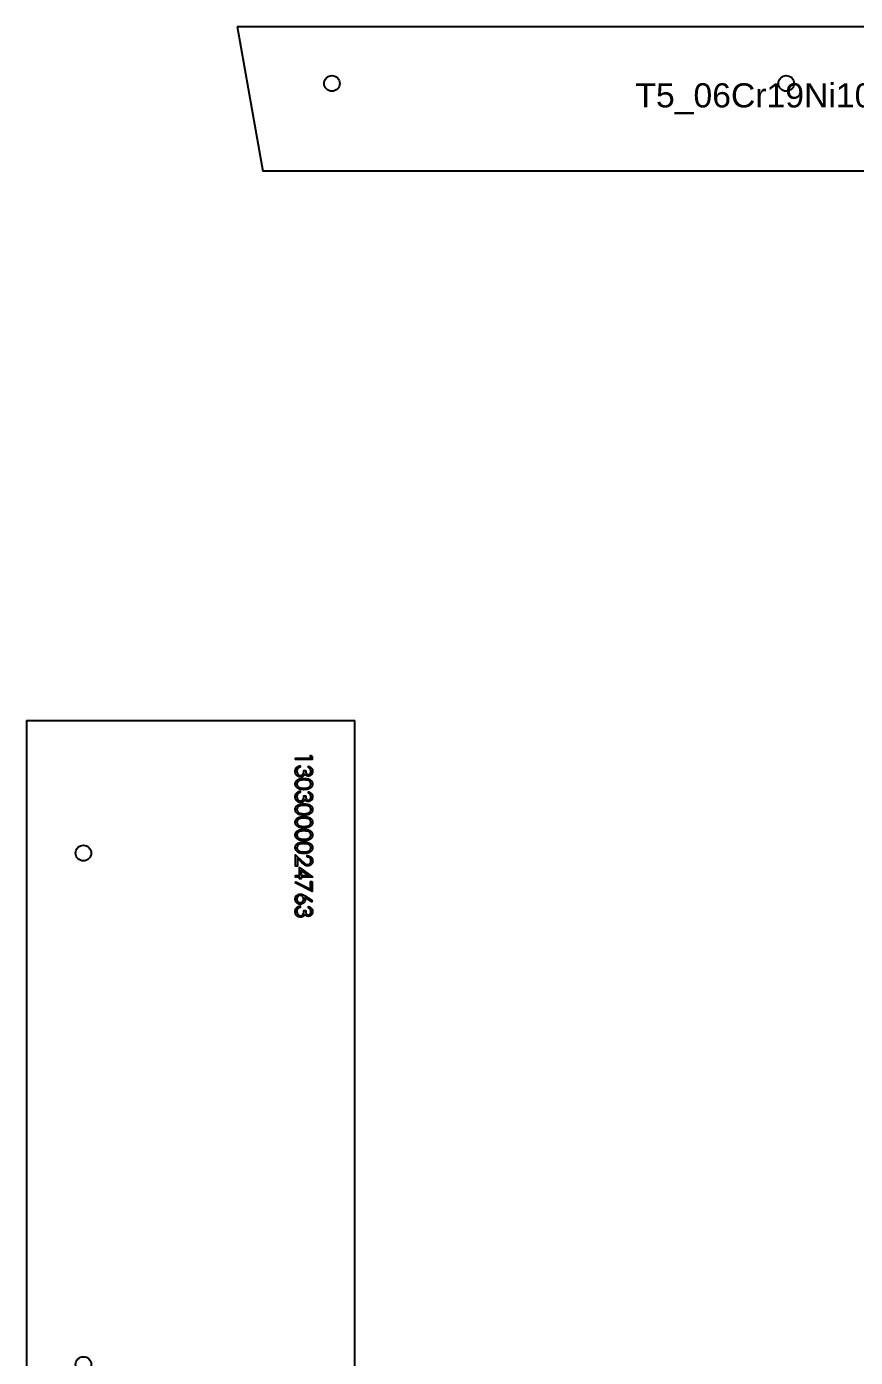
# Model space of a CAD drawing. Extents: x -16 to 22649, y -4599 to 814.
# Drawn here: x 13200.4 to 13375.5, y -316.7 to -35.7 of the extents above; entities that cross this region are included whole.
import ezdxf

# ---------------------------------------------------------------- set-up
doc = ezdxf.new("R2010")
doc.units = 0
doc.header["$MEASUREMENT"] = 0
doc.linetypes.add('CENTERX2', pattern=[20.32, 12.7, -2.54, 2.54, -2.54])
doc.layers.get('0').update_dxf_attribs({"linetype": 'CONTINUOUS'})
for name, color, linetype in [('1', 6, 'CENTERX2'), ('S1', 7, 'CONTINUOUS'), ('SLD-0', 7, 'CONTINUOUS')]:
    doc.layers.add(name, color=color, linetype=linetype)
doc.styles.get("Standard").update_dxf_attribs({"font": 'arial.ttf'})

# ---------------------------------------------------------------- blocks, each defined once
blk = doc.blocks.new('1303000024778_中前右底条_101006')
at = {"layer": 'SLD-0', "linetype": 'CONTINUOUS'}
for p, q in [((-213, 15.25), (-207.62, -15.25)), ((-213, 15.25), (213, 15.25)), ((213, -15.25), (-207.62, -15.25))]:
    blk.add_line(p, q, dxfattribs=at)
for centre in [(-193, 3.25), (-97, 3.25)]:
    blk.add_circle(centre, 1.65, dxfattribs=at)
at = {"layer": 'S1', "color": 3, "insert": (0, 0), "char_height": 5.1, "attachment_point": 5}
blk.add_mtext('T5_06Cr19Ni10_GB_T4237__1303000024778 {\\fSimSun|b0|i0|c134|p2;中前右底条 }101006002289  {\\fSimSun|b0|i0|c134|p2;共}1{\\fSimSun|b0|i0|c134|p2;件}', dxfattribs=at)
blk = doc.blocks.new('1303000024763_螺纹上弯条_101006')
at = {"layer": '1', "color": 6, "linetype": 'CONTINUOUS', "flags": 128}
for points in [[(47.54, 236.4), (47.54, 235.76), (47.54, 235.76), (44.04, 235.76), (44.04, 235.76), (44.04, 236.07), (44.04, 236.07), (47.18, 236.07), (47.18, 236.07), (47.18, 236.61), (47.18, 236.61), (47.54, 236.4)], [(46.73, 234.01), (46.73, 234.32), (46.73, 234.32), (46.84, 234.29), (46.94, 234.26), (47.03, 234.22), (47.12, 234.17), (47.2, 234.13), (47.27, 234.07), (47.34, 234.01), (47.4, 233.94), (47.45, 233.87), (47.5, 233.79), (47.54, 233.72), (47.57, 233.63), (47.6, 233.55), (47.62, 233.46), (47.63, 233.37), (47.63, 233.28), (47.63, 233.28), (47.62, 233.14), (47.6, 233.01), (47.56, 232.88), (47.51, 232.76), (47.44, 232.65), (47.36, 232.55), (47.27, 232.46), (47.17, 232.39), (47.06, 232.33), (46.95, 232.29), (46.84, 232.26), (46.72, 232.26), (46.72, 232.26), (46.61, 232.26), (46.51, 232.28), (46.41, 232.31), (46.31, 232.36), (46.23, 232.42), (46.15, 232.49), (46.07, 232.57), (46, 232.66), (46, 232.66), (45.95, 232.55), (45.88, 232.45), (45.8, 232.36), (45.7, 232.28), (45.7, 232.28), (45.63, 232.24), (45.56, 232.19), (45.49, 232.16), (45.41, 232.13), (45.33, 232.11), (45.25, 232.09), (45.17, 232.08), (45.08, 232.08), (45.08, 232.08), (44.94, 232.09), (44.79, 232.12), (44.65, 232.17), (44.52, 232.24), (44.39, 232.32), (44.28, 232.42), (44.18, 232.54), (44.1, 232.67), (44.03, 232.81), (43.99, 232.96), (43.96, 233.12), (43.95, 233.29), (43.95, 233.29), (43.96, 233.4), (43.97, 233.51), (43.99, 233.61), (44.02, 233.71), (44.05, 233.8), (44.1, 233.89), (44.15, 233.97), (44.21, 234.05), (44.28, 234.13), (44.36, 234.19), (44.45, 234.25), (44.54, 234.31), (44.64, 234.35), (44.75, 234.39), (44.86, 234.43), (44.98, 234.45), (44.98, 234.45), (44.98, 234.14), (44.98, 234.14), (44.9, 234.11), (44.83, 234.09), (44.76, 234.06), (44.7, 234.02), (44.64, 233.99), (44.59, 233.95), (44.54, 233.91), (44.5, 233.87), (44.5, 233.87), (44.46, 233.81), (44.42, 233.74), (44.38, 233.68), (44.36, 233.6), (44.34, 233.53), (44.32, 233.45), (44.31, 233.37), (44.31, 233.28), (44.31, 233.28), (44.31, 233.18), (44.33, 233.09), (44.34, 233), (44.37, 232.92), (44.4, 232.84), (44.44, 232.77), (44.48, 232.7), (44.53, 232.63), (44.59, 232.58), (44.65, 232.53), (44.71, 232.49), (44.77, 232.45), (44.84, 232.42), (44.91, 232.41), (44.98, 232.39), (45.05, 232.39), (45.05, 232.39), (45.15, 232.4), (45.24, 232.42), (45.33, 232.46), (45.42, 232.51), (45.5, 232.58), (45.57, 232.65), (45.63, 232.74), (45.68, 232.84), (45.7, 232.89), (45.72, 232.95), (45.74, 233.02), (45.75, 233.1), (45.77, 233.18), (45.78, 233.27), (45.79, 233.36), (45.79, 233.47), (45.79, 233.47), (46.15, 233.47), (46.15, 233.47), (46.16, 233.34), (46.17, 233.21), (46.2, 233.1), (46.23, 232.98), (46.28, 232.88), (46.33, 232.8), (46.38, 232.73), (46.44, 232.67), (46.51, 232.62), (46.58, 232.59), (46.65, 232.58), (46.72, 232.57), (46.72, 232.57), (46.78, 232.57), (46.83, 232.58), (46.88, 232.6), (46.93, 232.62), (46.98, 232.65), (47.02, 232.68), (47.07, 232.72), (47.11, 232.77), (47.15, 232.82), (47.18, 232.88), (47.21, 232.93), (47.23, 232.99), (47.25, 233.06), (47.26, 233.13), (47.27, 233.2), (47.27, 233.27), (47.27, 233.27), (47.26, 233.39), (47.24, 233.5), (47.2, 233.61), (47.15, 233.7), (47.12, 233.75), (47.08, 233.79), (47.03, 233.83), (46.98, 233.87), (46.93, 233.9), (46.87, 233.94), (46.8, 233.97), (46.73, 234.01)], [(45.79, 231.76), (45.96, 231.76), (46.12, 231.75), (46.27, 231.74), (46.41, 231.72), (46.53, 231.7), (46.65, 231.68), (46.76, 231.65), (46.86, 231.61), (46.95, 231.58), (47.04, 231.53), (47.12, 231.49), (47.2, 231.43), (47.26, 231.38), (47.33, 231.32), (47.38, 231.26), (47.44, 231.2), (47.48, 231.13), (47.52, 231.06), (47.56, 230.98), (47.58, 230.91), (47.6, 230.83), (47.62, 230.75), (47.63, 230.67), (47.63, 230.59), (47.63, 230.59), (47.63, 230.51), (47.62, 230.43), (47.6, 230.35), (47.58, 230.27), (47.56, 230.19), (47.52, 230.12), (47.48, 230.05), (47.44, 229.98), (47.38, 229.91), (47.32, 229.85), (47.26, 229.79), (47.19, 229.73), (47.11, 229.68), (47.03, 229.63), (46.94, 229.59), (46.85, 229.54), (46.74, 229.51), (46.63, 229.47), (46.51, 229.45), (46.39, 229.42), (46.25, 229.41), (46.1, 229.39), (45.95, 229.39), (45.79, 229.38), (45.79, 229.38), (45.63, 229.39), (45.48, 229.39), (45.33, 229.41), (45.2, 229.42), (45.07, 229.45), (44.95, 229.47), (44.84, 229.5), (44.74, 229.54), (44.65, 229.58), (44.56, 229.63), (44.47, 229.68), (44.4, 229.73), (44.33, 229.78), (44.26, 229.84), (44.2, 229.91), (44.15, 229.98), (44.1, 230.05), (44.06, 230.12), (44.03, 230.19), (44, 230.27), (43.98, 230.35), (43.96, 230.43), (43.95, 230.51), (43.95, 230.59), (43.95, 230.59), (43.95, 230.67), (43.96, 230.75), (43.98, 230.83), (44, 230.91), (44.03, 230.98), (44.06, 231.05), (44.1, 231.13), (44.14, 231.19), (44.2, 231.26), (44.25, 231.32), (44.32, 231.38), (44.39, 231.43), (44.46, 231.48), (44.54, 231.53), (44.63, 231.57), (44.72, 231.61), (44.82, 231.65), (44.93, 231.68), (45.05, 231.7), (45.18, 231.72), (45.32, 231.74), (45.47, 231.75), (45.62, 231.76), (45.79, 231.76)], [(45.79, 231.45), (45.65, 231.45), (45.52, 231.44), (45.4, 231.43), (45.28, 231.42), (45.18, 231.41), (45.08, 231.39), (44.99, 231.37), (44.91, 231.34), (44.84, 231.31), (44.78, 231.28), (44.71, 231.25), (44.65, 231.21), (44.6, 231.17), (44.55, 231.12), (44.51, 231.07), (44.46, 231.02), (44.4, 230.92), (44.35, 230.81), (44.32, 230.7), (44.31, 230.58), (44.31, 230.58), (44.32, 230.47), (44.35, 230.35), (44.4, 230.25), (44.46, 230.14), (44.5, 230.09), (44.55, 230.04), (44.59, 230), (44.65, 229.96), (44.71, 229.92), (44.77, 229.89), (44.84, 229.86), (44.91, 229.83), (44.91, 229.83), (45.01, 229.8), (45.1, 229.77), (45.21, 229.75), (45.31, 229.73), (45.43, 229.72), (45.54, 229.71), (45.67, 229.7), (45.79, 229.7), (45.79, 229.7), (45.92, 229.7), (46.04, 229.7), (46.15, 229.71), (46.26, 229.73), (46.36, 229.74), (46.46, 229.76), (46.55, 229.79), (46.64, 229.82), (46.72, 229.85), (46.79, 229.88), (46.86, 229.92), (46.92, 229.96), (46.98, 230), (47.03, 230.04), (47.08, 230.09), (47.12, 230.14), (47.19, 230.25), (47.23, 230.36), (47.26, 230.47), (47.27, 230.58), (47.27, 230.58), (47.26, 230.7), (47.23, 230.81), (47.19, 230.92), (47.12, 231.02), (47.08, 231.07), (47.03, 231.12), (46.99, 231.17), (46.93, 231.21), (46.87, 231.24), (46.81, 231.28), (46.74, 231.31), (46.67, 231.34), (46.59, 231.36), (46.5, 231.39), (46.41, 231.41), (46.3, 231.42), (46.19, 231.43), (46.07, 231.44), (45.93, 231.45), (45.79, 231.45)], [(46.73, 228.62), (46.73, 228.93), (46.73, 228.93), (46.84, 228.91), (46.94, 228.87), (47.03, 228.84), (47.12, 228.79), (47.2, 228.74), (47.27, 228.68), (47.34, 228.62), (47.4, 228.56), (47.45, 228.48), (47.5, 228.41), (47.54, 228.33), (47.57, 228.25), (47.6, 228.16), (47.62, 228.08), (47.63, 227.99), (47.63, 227.89), (47.63, 227.89), (47.62, 227.76), (47.6, 227.62), (47.56, 227.5), (47.51, 227.37), (47.44, 227.26), (47.36, 227.16), (47.27, 227.08), (47.17, 227), (47.06, 226.95), (46.95, 226.9), (46.84, 226.88), (46.72, 226.87), (46.72, 226.87), (46.61, 226.88), (46.51, 226.9), (46.41, 226.93), (46.31, 226.97), (46.23, 227.03), (46.15, 227.1), (46.07, 227.18), (46, 227.28), (46, 227.28), (45.95, 227.17), (45.88, 227.07), (45.8, 226.98), (45.7, 226.9), (45.7, 226.9), (45.63, 226.85), (45.56, 226.81), (45.49, 226.77), (45.41, 226.74), (45.33, 226.72), (45.25, 226.7), (45.17, 226.69), (45.08, 226.69), (45.08, 226.69), (44.94, 226.7), (44.79, 226.73), (44.65, 226.78), (44.52, 226.85), (44.39, 226.94), (44.28, 227.04), (44.18, 227.16), (44.1, 227.29), (44.03, 227.43), (43.99, 227.58), (43.96, 227.74), (43.95, 227.9), (43.95, 227.9), (43.96, 228.01), (43.97, 228.12), (43.99, 228.23), (44.02, 228.32), (44.05, 228.42), (44.1, 228.5), (44.15, 228.59), (44.21, 228.67), (44.28, 228.74), (44.36, 228.81), (44.45, 228.87), (44.54, 228.92), (44.64, 228.97), (44.75, 229.01), (44.86, 229.04), (44.98, 229.07), (44.98, 229.07), (44.98, 228.76), (44.98, 228.76), (44.9, 228.73), (44.83, 228.7), (44.76, 228.67), (44.7, 228.64), (44.64, 228.6), (44.59, 228.57), (44.54, 228.52), (44.5, 228.48), (44.5, 228.48), (44.46, 228.42), (44.42, 228.36), (44.38, 228.29), (44.36, 228.22), (44.34, 228.15), (44.32, 228.07), (44.31, 227.98), (44.31, 227.9), (44.31, 227.9), (44.31, 227.8), (44.33, 227.71), (44.34, 227.62), (44.37, 227.53), (44.4, 227.46), (44.44, 227.38), (44.48, 227.31), (44.53, 227.25), (44.59, 227.19), (44.65, 227.14), (44.71, 227.1), (44.77, 227.07), (44.84, 227.04), (44.91, 227.02), (44.98, 227.01), (45.05, 227.01), (45.05, 227.01), (45.15, 227.01), (45.24, 227.04), (45.33, 227.07), (45.42, 227.13), (45.5, 227.19), (45.57, 227.27), (45.63, 227.36), (45.68, 227.45), (45.7, 227.51), (45.72, 227.57), (45.74, 227.64), (45.75, 227.71), (45.77, 227.79), (45.78, 227.88), (45.79, 227.98), (45.79, 228.08), (45.79, 228.08), (46.15, 228.08), (46.15, 228.08), (46.16, 227.95), (46.17, 227.83), (46.2, 227.71), (46.23, 227.6), (46.28, 227.5), (46.33, 227.41), (46.38, 227.34), (46.44, 227.28), (46.51, 227.24), (46.58, 227.21), (46.65, 227.19), (46.72, 227.18), (46.72, 227.18), (46.78, 227.19), (46.83, 227.2), (46.88, 227.21), (46.93, 227.23), (46.98, 227.26), (47.02, 227.3), (47.07, 227.34), (47.11, 227.38), (47.15, 227.44), (47.18, 227.49), (47.21, 227.55), (47.23, 227.61), (47.25, 227.67), (47.26, 227.74), (47.27, 227.81), (47.27, 227.89), (47.27, 227.89), (47.26, 228.01), (47.24, 228.12), (47.2, 228.22), (47.15, 228.32), (47.12, 228.36), (47.08, 228.4), (47.03, 228.44), (46.98, 228.48), (46.93, 228.52), (46.87, 228.55), (46.8, 228.59), (46.73, 228.62)], [(45.79, 226.38), (45.96, 226.37), (46.12, 226.37), (46.27, 226.36), (46.41, 226.34), (46.53, 226.32), (46.65, 226.29), (46.76, 226.26), (46.86, 226.23), (46.95, 226.19), (47.04, 226.15), (47.12, 226.1), (47.2, 226.05), (47.26, 226), (47.33, 225.94), (47.38, 225.88), (47.44, 225.81), (47.48, 225.74), (47.52, 225.67), (47.56, 225.6), (47.58, 225.52), (47.6, 225.45), (47.62, 225.37), (47.63, 225.29), (47.63, 225.21), (47.63, 225.21), (47.63, 225.12), (47.62, 225.04), (47.6, 224.96), (47.58, 224.88), (47.56, 224.81), (47.52, 224.74), (47.48, 224.66), (47.44, 224.59), (47.38, 224.53), (47.32, 224.46), (47.26, 224.4), (47.19, 224.35), (47.11, 224.29), (47.03, 224.25), (46.94, 224.2), (46.85, 224.16), (46.74, 224.12), (46.63, 224.09), (46.51, 224.06), (46.39, 224.04), (46.25, 224.02), (46.1, 224.01), (45.95, 224), (45.79, 224), (45.79, 224), (45.63, 224), (45.48, 224.01), (45.33, 224.02), (45.2, 224.04), (45.07, 224.06), (44.95, 224.09), (44.84, 224.12), (44.74, 224.16), (44.65, 224.2), (44.56, 224.24), (44.47, 224.29), (44.4, 224.34), (44.33, 224.4), (44.26, 224.46), (44.2, 224.52), (44.15, 224.59), (44.1, 224.66), (44.06, 224.73), (44.03, 224.81), (44, 224.88), (43.98, 224.96), (43.96, 225.04), (43.95, 225.12), (43.95, 225.21), (43.95, 225.21), (43.95, 225.29), (43.96, 225.37), (43.98, 225.45), (44, 225.52), (44.03, 225.6), (44.06, 225.67), (44.1, 225.74), (44.14, 225.81), (44.2, 225.87), (44.25, 225.94), (44.32, 225.99), (44.39, 226.05), (44.46, 226.1), (44.54, 226.14), (44.63, 226.19), (44.72, 226.23), (44.82, 226.26), (44.93, 226.29), (45.05, 226.32), (45.18, 226.34), (45.32, 226.36), (45.47, 226.37), (45.62, 226.37), (45.79, 226.38)], [(45.79, 226.06), (45.65, 226.06), (45.52, 226.06), (45.4, 226.05), (45.28, 226.04), (45.18, 226.02), (45.08, 226), (44.99, 225.98), (44.91, 225.96), (44.84, 225.93), (44.78, 225.9), (44.71, 225.86), (44.65, 225.82), (44.6, 225.78), (44.55, 225.74), (44.51, 225.69), (44.46, 225.64), (44.4, 225.53), (44.35, 225.42), (44.32, 225.31), (44.31, 225.2), (44.31, 225.2), (44.32, 225.08), (44.35, 224.97), (44.4, 224.86), (44.46, 224.76), (44.5, 224.71), (44.55, 224.66), (44.59, 224.62), (44.65, 224.58), (44.71, 224.54), (44.77, 224.5), (44.84, 224.47), (44.91, 224.45), (44.91, 224.45), (45.01, 224.41), (45.1, 224.39), (45.21, 224.36), (45.31, 224.35), (45.43, 224.33), (45.54, 224.32), (45.67, 224.32), (45.79, 224.31), (45.79, 224.31), (45.92, 224.32), (46.04, 224.32), (46.15, 224.33), (46.26, 224.34), (46.36, 224.36), (46.46, 224.38), (46.55, 224.4), (46.64, 224.43), (46.72, 224.46), (46.79, 224.5), (46.86, 224.53), (46.92, 224.57), (46.98, 224.61), (47.03, 224.66), (47.08, 224.71), (47.12, 224.76), (47.19, 224.86), (47.23, 224.97), (47.26, 225.08), (47.27, 225.2), (47.27, 225.2), (47.26, 225.31), (47.23, 225.42), (47.19, 225.53), (47.12, 225.64), (47.08, 225.69), (47.03, 225.74), (46.99, 225.78), (46.93, 225.82), (46.87, 225.86), (46.81, 225.89), (46.74, 225.93), (46.67, 225.96), (46.59, 225.98), (46.5, 226), (46.41, 226.02), (46.3, 226.04), (46.19, 226.05), (46.07, 226.06), (45.93, 226.06), (45.79, 226.06)], [(45.79, 223.68), (45.96, 223.68), (46.12, 223.68), (46.27, 223.66), (46.41, 223.65), (46.53, 223.63), (46.65, 223.6), (46.76, 223.57), (46.86, 223.54), (46.95, 223.5), (47.04, 223.46), (47.12, 223.41), (47.2, 223.36), (47.26, 223.3), (47.33, 223.25), (47.38, 223.18), (47.44, 223.12), (47.48, 223.05), (47.52, 222.98), (47.56, 222.91), (47.58, 222.83), (47.6, 222.76), (47.62, 222.68), (47.63, 222.6), (47.63, 222.51), (47.63, 222.51), (47.63, 222.43), (47.62, 222.35), (47.6, 222.27), (47.58, 222.19), (47.56, 222.12), (47.52, 222.04), (47.48, 221.97), (47.44, 221.9), (47.38, 221.83), (47.32, 221.77), (47.26, 221.71), (47.19, 221.66), (47.11, 221.6), (47.03, 221.55), (46.94, 221.51), (46.85, 221.47), (46.74, 221.43), (46.63, 221.4), (46.51, 221.37), (46.39, 221.35), (46.25, 221.33), (46.1, 221.32), (45.95, 221.31), (45.79, 221.31), (45.79, 221.31), (45.63, 221.31), (45.48, 221.32), (45.33, 221.33), (45.2, 221.35), (45.07, 221.37), (44.95, 221.4), (44.84, 221.43), (44.74, 221.46), (44.65, 221.51), (44.56, 221.55), (44.47, 221.6), (44.4, 221.65), (44.33, 221.71), (44.26, 221.77), (44.2, 221.83), (44.15, 221.9), (44.1, 221.97), (44.06, 222.04), (44.03, 222.12), (44, 222.19), (43.98, 222.27), (43.96, 222.35), (43.95, 222.43), (43.95, 222.51), (43.95, 222.51), (43.95, 222.6), (43.96, 222.68), (43.98, 222.76), (44, 222.83), (44.03, 222.91), (44.06, 222.98), (44.1, 223.05), (44.14, 223.12), (44.2, 223.18), (44.25, 223.24), (44.32, 223.3), (44.39, 223.35), (44.46, 223.41), (44.54, 223.45), (44.63, 223.5), (44.72, 223.53), (44.82, 223.57), (44.93, 223.6), (45.05, 223.63), (45.18, 223.65), (45.32, 223.66), (45.47, 223.68), (45.62, 223.68), (45.79, 223.68)], [(45.79, 223.37), (45.65, 223.37), (45.52, 223.36), (45.4, 223.36), (45.28, 223.34), (45.18, 223.33), (45.08, 223.31), (44.99, 223.29), (44.91, 223.26), (44.84, 223.23), (44.78, 223.2), (44.71, 223.17), (44.65, 223.13), (44.6, 223.09), (44.55, 223.05), (44.51, 223), (44.46, 222.95), (44.4, 222.84), (44.35, 222.73), (44.32, 222.62), (44.31, 222.5), (44.31, 222.5), (44.32, 222.39), (44.35, 222.28), (44.4, 222.17), (44.46, 222.06), (44.5, 222.01), (44.55, 221.97), (44.59, 221.92), (44.65, 221.88), (44.71, 221.85), (44.77, 221.81), (44.84, 221.78), (44.91, 221.75), (44.91, 221.75), (45.01, 221.72), (45.1, 221.7), (45.21, 221.67), (45.31, 221.65), (45.43, 221.64), (45.54, 221.63), (45.67, 221.62), (45.79, 221.62), (45.79, 221.62), (45.92, 221.62), (46.04, 221.63), (46.15, 221.64), (46.26, 221.65), (46.36, 221.67), (46.46, 221.69), (46.55, 221.71), (46.64, 221.74), (46.72, 221.77), (46.79, 221.8), (46.86, 221.84), (46.92, 221.88), (46.98, 221.92), (47.03, 221.97), (47.08, 222.01), (47.12, 222.06), (47.19, 222.17), (47.23, 222.28), (47.26, 222.39), (47.27, 222.5), (47.27, 222.5), (47.26, 222.62), (47.23, 222.73), (47.19, 222.84), (47.12, 222.95), (47.08, 223), (47.03, 223.04), (46.99, 223.09), (46.93, 223.13), (46.87, 223.17), (46.81, 223.2), (46.74, 223.23), (46.67, 223.26), (46.59, 223.29), (46.5, 223.31), (46.41, 223.33), (46.3, 223.34), (46.19, 223.36), (46.07, 223.36), (45.93, 223.37), (45.79, 223.37)], [(45.79, 220.99), (45.96, 220.99), (46.12, 220.98), (46.27, 220.97), (46.41, 220.96), (46.53, 220.93), (46.65, 220.91), (46.76, 220.88), (46.86, 220.84), (46.95, 220.81), (47.04, 220.76), (47.12, 220.72), (47.2, 220.67), (47.26, 220.61), (47.33, 220.55), (47.38, 220.49), (47.44, 220.43), (47.48, 220.36), (47.52, 220.29), (47.56, 220.21), (47.58, 220.14), (47.6, 220.06), (47.62, 219.98), (47.63, 219.91), (47.63, 219.82), (47.63, 219.82), (47.63, 219.74), (47.62, 219.66), (47.6, 219.58), (47.58, 219.5), (47.56, 219.42), (47.52, 219.35), (47.48, 219.28), (47.44, 219.21), (47.38, 219.14), (47.32, 219.08), (47.26, 219.02), (47.19, 218.96), (47.11, 218.91), (47.03, 218.86), (46.94, 218.82), (46.85, 218.77), (46.74, 218.74), (46.63, 218.7), (46.51, 218.68), (46.39, 218.65), (46.25, 218.64), (46.1, 218.62), (45.95, 218.62), (45.79, 218.61), (45.79, 218.61), (45.63, 218.62), (45.48, 218.62), (45.33, 218.64), (45.2, 218.65), (45.07, 218.68), (44.95, 218.7), (44.84, 218.73), (44.74, 218.77), (44.65, 218.81), (44.56, 218.86), (44.47, 218.91), (44.4, 218.96), (44.33, 219.02), (44.26, 219.08), (44.2, 219.14), (44.15, 219.21), (44.1, 219.28), (44.06, 219.35), (44.03, 219.42), (44, 219.5), (43.98, 219.58), (43.96, 219.66), (43.95, 219.74), (43.95, 219.82), (43.95, 219.82), (43.95, 219.91), (43.96, 219.98), (43.98, 220.06), (44, 220.14), (44.03, 220.21), (44.06, 220.29), (44.1, 220.36), (44.14, 220.42), (44.2, 220.49), (44.25, 220.55), (44.32, 220.61), (44.39, 220.66), (44.46, 220.71), (44.54, 220.76), (44.63, 220.8), (44.72, 220.84), (44.82, 220.88), (44.93, 220.91), (45.05, 220.93), (45.18, 220.95), (45.32, 220.97), (45.47, 220.98), (45.62, 220.99), (45.79, 220.99)], [(45.79, 220.68), (45.65, 220.68), (45.52, 220.67), (45.4, 220.66), (45.28, 220.65), (45.18, 220.64), (45.08, 220.62), (44.99, 220.6), (44.91, 220.57), (44.84, 220.54), (44.78, 220.51), (44.71, 220.48), (44.65, 220.44), (44.6, 220.4), (44.55, 220.35), (44.51, 220.31), (44.46, 220.25), (44.4, 220.15), (44.35, 220.04), (44.32, 219.93), (44.31, 219.81), (44.31, 219.81), (44.32, 219.7), (44.35, 219.58), (44.4, 219.48), (44.46, 219.37), (44.5, 219.32), (44.55, 219.28), (44.59, 219.23), (44.65, 219.19), (44.71, 219.15), (44.77, 219.12), (44.84, 219.09), (44.91, 219.06), (44.91, 219.06), (45.01, 219.03), (45.1, 219), (45.21, 218.98), (45.31, 218.96), (45.43, 218.95), (45.54, 218.94), (45.67, 218.93), (45.79, 218.93), (45.79, 218.93), (45.92, 218.93), (46.04, 218.94), (46.15, 218.95), (46.26, 218.96), (46.36, 218.97), (46.46, 218.99), (46.55, 219.02), (46.64, 219.05), (46.72, 219.08), (46.79, 219.11), (46.86, 219.15), (46.92, 219.19), (46.98, 219.23), (47.03, 219.27), (47.08, 219.32), (47.12, 219.37), (47.19, 219.48), (47.23, 219.59), (47.26, 219.7), (47.27, 219.81), (47.27, 219.81), (47.26, 219.93), (47.23, 220.04), (47.19, 220.15), (47.12, 220.25), (47.08, 220.31), (47.03, 220.35), (46.99, 220.4), (46.93, 220.44), (46.87, 220.48), (46.81, 220.51), (46.74, 220.54), (46.67, 220.57), (46.59, 220.6), (46.5, 220.62), (46.41, 220.64), (46.3, 220.65), (46.19, 220.66), (46.07, 220.67), (45.93, 220.68), (45.79, 220.68)], [(45.79, 218.3), (45.96, 218.3), (46.12, 218.29), (46.27, 218.28), (46.41, 218.26), (46.53, 218.24), (46.65, 218.22), (46.76, 218.19), (46.86, 218.15), (46.95, 218.11), (47.04, 218.07), (47.12, 218.02), (47.2, 217.97), (47.26, 217.92), (47.33, 217.86), (47.38, 217.8), (47.44, 217.73), (47.48, 217.67), (47.52, 217.59), (47.56, 217.52), (47.58, 217.45), (47.6, 217.37), (47.62, 217.29), (47.63, 217.21), (47.63, 217.13), (47.63, 217.13), (47.63, 217.05), (47.62, 216.96), (47.6, 216.89), (47.58, 216.81), (47.56, 216.73), (47.52, 216.66), (47.48, 216.59), (47.44, 216.52), (47.38, 216.45), (47.32, 216.39), (47.26, 216.33), (47.19, 216.27), (47.11, 216.22), (47.03, 216.17), (46.94, 216.12), (46.85, 216.08), (46.74, 216.04), (46.63, 216.01), (46.51, 215.98), (46.39, 215.96), (46.25, 215.94), (46.1, 215.93), (45.95, 215.92), (45.79, 215.92), (45.79, 215.92), (45.63, 215.92), (45.48, 215.93), (45.33, 215.94), (45.2, 215.96), (45.07, 215.98), (44.95, 216.01), (44.84, 216.04), (44.74, 216.08), (44.65, 216.12), (44.56, 216.17), (44.47, 216.21), (44.4, 216.27), (44.33, 216.32), (44.26, 216.38), (44.2, 216.45), (44.15, 216.51), (44.1, 216.58), (44.06, 216.66), (44.03, 216.73), (44, 216.81), (43.98, 216.88), (43.96, 216.96), (43.95, 217.05), (43.95, 217.13), (43.95, 217.13), (43.95, 217.21), (43.96, 217.29), (43.98, 217.37), (44, 217.45), (44.03, 217.52), (44.06, 217.59), (44.1, 217.66), (44.14, 217.73), (44.2, 217.8), (44.25, 217.86), (44.32, 217.92), (44.39, 217.97), (44.46, 218.02), (44.54, 218.07), (44.63, 218.11), (44.72, 218.15), (44.82, 218.19), (44.93, 218.22), (45.05, 218.24), (45.18, 218.26), (45.32, 218.28), (45.47, 218.29), (45.62, 218.3), (45.79, 218.3)], [(45.79, 217.99), (45.65, 217.98), (45.52, 217.98), (45.4, 217.97), (45.28, 217.96), (45.18, 217.94), (45.08, 217.93), (44.99, 217.9), (44.91, 217.88), (44.84, 217.85), (44.78, 217.82), (44.71, 217.78), (44.65, 217.75), (44.6, 217.7), (44.55, 217.66), (44.51, 217.61), (44.46, 217.56), (44.4, 217.46), (44.35, 217.35), (44.32, 217.23), (44.31, 217.12), (44.31, 217.12), (44.32, 217), (44.35, 216.89), (44.4, 216.78), (44.46, 216.68), (44.5, 216.63), (44.55, 216.58), (44.59, 216.54), (44.65, 216.5), (44.71, 216.46), (44.77, 216.43), (44.84, 216.4), (44.91, 216.37), (44.91, 216.37), (45.01, 216.34), (45.1, 216.31), (45.21, 216.29), (45.31, 216.27), (45.43, 216.25), (45.54, 216.24), (45.67, 216.24), (45.79, 216.24), (45.79, 216.24), (45.92, 216.24), (46.04, 216.24), (46.15, 216.25), (46.26, 216.27), (46.36, 216.28), (46.46, 216.3), (46.55, 216.33), (46.64, 216.35), (46.72, 216.38), (46.79, 216.42), (46.86, 216.45), (46.92, 216.49), (46.98, 216.54), (47.03, 216.58), (47.08, 216.63), (47.12, 216.68), (47.19, 216.79), (47.23, 216.89), (47.26, 217.01), (47.27, 217.12), (47.27, 217.12), (47.26, 217.24), (47.23, 217.35), (47.19, 217.46), (47.12, 217.56), (47.08, 217.61), (47.03, 217.66), (46.99, 217.7), (46.93, 217.74), (46.87, 217.78), (46.81, 217.82), (46.74, 217.85), (46.67, 217.88), (46.59, 217.9), (46.5, 217.93), (46.41, 217.94), (46.3, 217.96), (46.19, 217.97), (46.07, 217.98), (45.93, 217.98), (45.79, 217.99)], [(46.46, 215.16), (46.46, 215.47), (46.46, 215.47), (46.59, 215.46), (46.71, 215.45), (46.82, 215.42), (46.93, 215.38), (47.03, 215.33), (47.13, 215.28), (47.22, 215.21), (47.3, 215.13), (47.38, 215.05), (47.45, 214.96), (47.5, 214.87), (47.55, 214.77), (47.59, 214.67), (47.61, 214.56), (47.63, 214.45), (47.63, 214.33), (47.63, 214.33), (47.63, 214.22), (47.61, 214.11), (47.59, 214), (47.55, 213.9), (47.51, 213.81), (47.46, 213.72), (47.39, 213.64), (47.32, 213.57), (47.24, 213.5), (47.16, 213.44), (47.07, 213.39), (46.98, 213.35), (46.89, 213.32), (46.79, 213.29), (46.69, 213.28), (46.59, 213.27), (46.59, 213.27), (46.45, 213.28), (46.3, 213.31), (46.17, 213.36), (46.04, 213.42), (45.97, 213.46), (45.9, 213.51), (45.82, 213.57), (45.73, 213.63), (45.64, 213.71), (45.55, 213.79), (45.44, 213.88), (45.34, 213.98), (45.34, 213.98), (44.4, 214.86), (44.4, 214.86), (44.4, 213.23), (44.4, 213.23), (44.04, 213.23), (44.04, 213.23), (44.04, 215.61), (44.04, 215.61), (45.49, 214.25), (45.49, 214.25), (45.59, 214.15), (45.69, 214.06), (45.78, 213.98), (45.86, 213.91), (45.94, 213.85), (46.01, 213.79), (46.07, 213.75), (46.13, 213.71), (46.23, 213.66), (46.34, 213.62), (46.45, 213.6), (46.56, 213.59), (46.56, 213.59), (46.63, 213.59), (46.7, 213.6), (46.77, 213.62), (46.83, 213.64), (46.89, 213.67), (46.95, 213.71), (47.01, 213.76), (47.06, 213.81), (47.11, 213.87), (47.15, 213.93), (47.19, 213.99), (47.22, 214.05), (47.24, 214.12), (47.26, 214.19), (47.27, 214.27), (47.27, 214.35), (47.27, 214.35), (47.27, 214.43), (47.26, 214.51), (47.24, 214.58), (47.22, 214.66), (47.19, 214.72), (47.15, 214.79), (47.11, 214.85), (47.06, 214.91), (47, 214.96), (46.94, 215), (46.88, 215.05), (46.81, 215.08), (46.73, 215.11), (46.65, 215.13), (46.56, 215.15), (46.46, 215.16)], [(47.63, 211), (47.63, 210.94), (47.63, 210.94), (45.21, 210.94), (45.21, 210.94), (45.21, 210.54), (45.21, 210.54), (44.85, 210.54), (44.85, 210.54), (44.85, 210.94), (44.85, 210.94), (44.04, 210.94), (44.04, 210.94), (44.04, 211.26), (44.04, 211.26), (44.85, 211.26), (44.85, 211.26), (44.85, 212.92), (44.85, 212.92), (47.63, 211)], [(45.21, 211.26), (46.73, 211.26), (46.73, 211.26), (45.21, 212.3), (45.21, 212.3), (45.21, 211.26)], [(47.54, 210), (47.54, 207.85), (47.54, 207.85), (43.95, 209.68), (43.95, 209.68), (44.1, 209.96), (44.1, 209.96), (47.18, 208.38), (47.18, 208.38), (47.18, 210), (47.18, 210), (47.54, 210)], [(47.63, 205.92), (47.44, 205.67), (47.44, 205.67), (46.03, 206.6), (46.03, 206.6), (46.05, 206.41), (46.06, 206.24), (46.06, 206.24), (46.06, 206.13), (46.04, 206.03), (46.02, 205.93), (45.99, 205.83), (45.94, 205.75), (45.89, 205.66), (45.83, 205.58), (45.76, 205.5), (45.68, 205.43), (45.6, 205.37), (45.52, 205.32), (45.43, 205.27), (45.33, 205.24), (45.23, 205.22), (45.13, 205.2), (45.02, 205.2), (45.02, 205.2), (44.88, 205.21), (44.74, 205.23), (44.61, 205.28), (44.48, 205.34), (44.37, 205.41), (44.26, 205.51), (44.17, 205.61), (44.1, 205.74), (44.03, 205.87), (43.99, 206), (43.96, 206.14), (43.95, 206.29), (43.95, 206.29), (43.96, 206.43), (43.99, 206.57), (44.03, 206.7), (44.09, 206.82), (44.17, 206.94), (44.26, 207.04), (44.36, 207.13), (44.48, 207.21), (44.61, 207.27), (44.74, 207.32), (44.88, 207.34), (45.02, 207.35), (45.02, 207.35), (45.13, 207.35), (45.24, 207.33), (45.35, 207.3), (45.47, 207.27), (45.53, 207.24), (45.59, 207.21), (45.66, 207.18), (45.73, 207.15), (45.8, 207.11), (45.87, 207.06), (45.95, 207.01), (46.03, 206.96), (46.03, 206.96), (47.63, 205.92)], [(45.7, 206.3), (45.7, 206.38), (45.69, 206.46), (45.67, 206.53), (45.65, 206.6), (45.62, 206.66), (45.59, 206.72), (45.55, 206.78), (45.5, 206.83), (45.45, 206.88), (45.39, 206.92), (45.33, 206.96), (45.27, 206.99), (45.21, 207.01), (45.14, 207.02), (45.08, 207.03), (45.01, 207.04), (45.01, 207.04), (44.93, 207.03), (44.87, 207.02), (44.8, 207.01), (44.74, 206.98), (44.68, 206.95), (44.62, 206.91), (44.57, 206.87), (44.51, 206.81), (44.47, 206.76), (44.43, 206.7), (44.39, 206.63), (44.36, 206.57), (44.34, 206.5), (44.32, 206.43), (44.31, 206.35), (44.31, 206.27), (44.31, 206.27), (44.31, 206.2), (44.32, 206.12), (44.34, 206.05), (44.36, 205.98), (44.39, 205.92), (44.43, 205.85), (44.47, 205.79), (44.51, 205.74), (44.57, 205.68), (44.62, 205.64), (44.68, 205.6), (44.74, 205.57), (44.8, 205.54), (44.87, 205.53), (44.93, 205.52), (45.01, 205.51), (45.01, 205.51), (45.08, 205.52), (45.14, 205.53), (45.21, 205.54), (45.27, 205.57), (45.33, 205.6), (45.39, 205.64), (45.45, 205.69), (45.5, 205.74), (45.55, 205.8), (45.59, 205.87), (45.62, 205.93), (45.65, 206), (45.67, 206.07), (45.69, 206.14), (45.7, 206.22), (45.7, 206.3)], [(46.73, 204.39), (46.73, 204.7), (46.73, 204.7), (46.84, 204.68), (46.94, 204.64), (47.03, 204.6), (47.12, 204.56), (47.2, 204.51), (47.27, 204.45), (47.34, 204.39), (47.4, 204.32), (47.45, 204.25), (47.5, 204.18), (47.54, 204.1), (47.57, 204.02), (47.6, 203.93), (47.62, 203.85), (47.63, 203.76), (47.63, 203.66), (47.63, 203.66), (47.62, 203.53), (47.6, 203.39), (47.56, 203.27), (47.51, 203.14), (47.44, 203.03), (47.36, 202.93), (47.27, 202.84), (47.17, 202.77), (47.06, 202.71), (46.95, 202.67), (46.84, 202.65), (46.72, 202.64), (46.72, 202.64), (46.61, 202.65), (46.51, 202.67), (46.41, 202.7), (46.31, 202.74), (46.23, 202.8), (46.15, 202.87), (46.07, 202.95), (46, 203.05), (46, 203.05), (45.95, 202.94), (45.88, 202.84), (45.8, 202.75), (45.7, 202.67), (45.7, 202.67), (45.63, 202.62), (45.56, 202.58), (45.49, 202.54), (45.41, 202.51), (45.33, 202.49), (45.25, 202.47), (45.17, 202.46), (45.08, 202.46), (45.08, 202.46), (44.94, 202.47), (44.79, 202.5), (44.65, 202.55), (44.52, 202.62), (44.39, 202.71), (44.28, 202.81), (44.18, 202.92), (44.1, 203.05), (44.03, 203.2), (43.99, 203.35), (43.96, 203.51), (43.95, 203.67), (43.95, 203.67), (43.96, 203.78), (43.97, 203.89), (43.99, 203.99), (44.02, 204.09), (44.05, 204.19), (44.1, 204.27), (44.15, 204.36), (44.21, 204.44), (44.28, 204.51), (44.36, 204.58), (44.45, 204.64), (44.54, 204.69), (44.64, 204.74), (44.75, 204.78), (44.86, 204.81), (44.98, 204.84), (44.98, 204.84), (44.98, 204.52), (44.98, 204.52), (44.9, 204.5), (44.83, 204.47), (44.76, 204.44), (44.7, 204.41), (44.64, 204.37), (44.59, 204.33), (44.54, 204.29), (44.5, 204.25), (44.5, 204.25), (44.46, 204.19), (44.42, 204.13), (44.38, 204.06), (44.36, 203.99), (44.34, 203.91), (44.32, 203.84), (44.31, 203.75), (44.31, 203.67), (44.31, 203.67), (44.31, 203.57), (44.33, 203.47), (44.34, 203.39), (44.37, 203.3), (44.4, 203.22), (44.44, 203.15), (44.48, 203.08), (44.53, 203.02), (44.59, 202.96), (44.65, 202.91), (44.71, 202.87), (44.77, 202.84), (44.84, 202.81), (44.91, 202.79), (44.98, 202.78), (45.05, 202.77), (45.05, 202.77), (45.15, 202.78), (45.24, 202.8), (45.33, 202.84), (45.42, 202.9), (45.5, 202.96), (45.57, 203.04), (45.63, 203.12), (45.68, 203.22), (45.7, 203.28), (45.72, 203.34), (45.74, 203.4), (45.75, 203.48), (45.77, 203.56), (45.78, 203.65), (45.79, 203.75), (45.79, 203.85), (45.79, 203.85), (46.15, 203.85), (46.15, 203.85), (46.16, 203.72), (46.17, 203.6), (46.2, 203.48), (46.23, 203.37), (46.28, 203.27), (46.33, 203.18), (46.38, 203.11), (46.44, 203.05), (46.51, 203.01), (46.58, 202.98), (46.65, 202.96), (46.72, 202.95), (46.72, 202.95), (46.78, 202.96), (46.83, 202.97), (46.88, 202.98), (46.93, 203), (46.98, 203.03), (47.02, 203.07), (47.07, 203.11), (47.11, 203.15), (47.15, 203.21), (47.18, 203.26), (47.21, 203.32), (47.23, 203.38), (47.25, 203.44), (47.26, 203.51), (47.27, 203.58), (47.27, 203.66), (47.27, 203.66), (47.26, 203.78), (47.24, 203.89), (47.2, 203.99), (47.15, 204.09), (47.12, 204.13), (47.08, 204.17), (47.03, 204.21), (46.98, 204.25), (46.93, 204.29), (46.87, 204.32), (46.8, 204.36), (46.73, 204.39)]]:
    blk.add_lwpolyline(points, dxfattribs=at)
at = {"layer": 'SLD-0', "linetype": 'CONTINUOUS'}
for p, q in [((-12.81, 244), (-12.81, -244)), ((-12.81, 244), (56.57, 244)), ((56.57, -244), (56.57, 244))]:
    blk.add_line(p, q, dxfattribs=at)
for centre in [(-0.81, 216), (-0.81, 108)]:
    blk.add_circle(centre, 1.65, dxfattribs=at)

msp = doc.modelspace()

# ---------------------------------------------------------------- block references
for name, p in [('1303000024778_中前右底条_101006', (13457.87253, -50.96822)), ('1303000024763_螺纹上弯条_101006', (13213.16715, -426.24457))]:
    msp.add_blockref(name, p)

doc.saveas('drawing.dxf')
